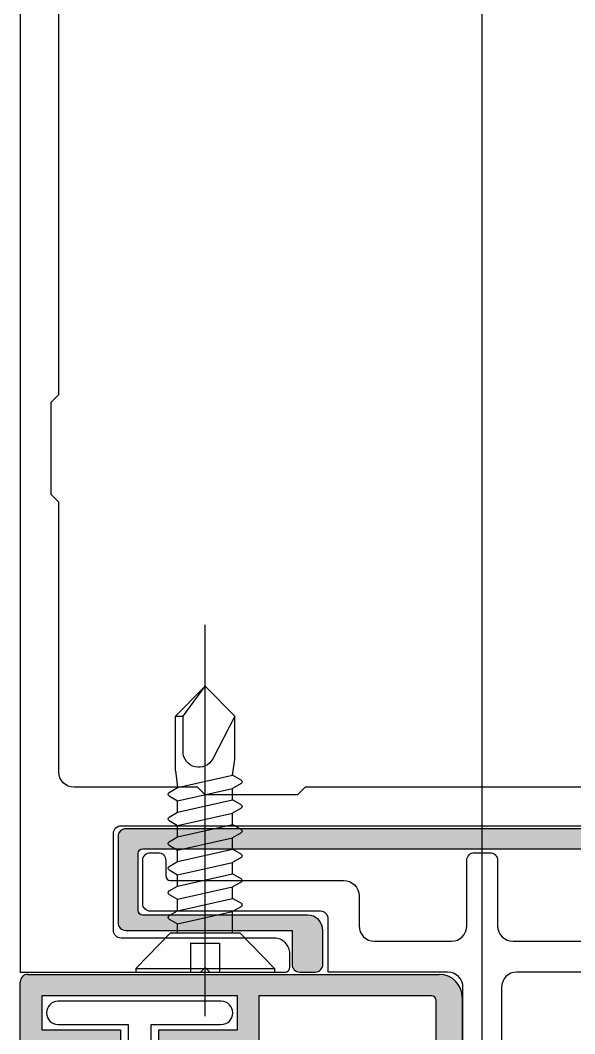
# Model space of a CAD drawing. Extents: x 93 to 3288, y 42 to 1146.
# Drawn here: x 795.1 to 831.1, y 546.7 to 612.5 of the extents above; entities that cross this region are included whole.
import ezdxf

# ---------------------------------------------------------------- set-up
doc = ezdxf.new("R2010")
doc.units = 0
doc.header["$LTSCALE"] = 200
doc.header["$MEASUREMENT"] = 0
for name, pattern in [('CEN-GAUN', [32.2, 30, -1, 0.2, -1]), ('CENTERX2', [4, 2.5, -0.5, 0.5, -0.5]), ('DASHED', [0.30000000000000004, 0.17, -0.13])]:
    doc.linetypes.add(name, pattern=pattern)
doc.layers.get('0').update_dxf_attribs({"linetype": 'CONTINUOUS'})
for name, color, linetype in [('A-DIES', 3, 'CONTINUOUS'), ('CEN', 1, 'CEN-GAUN'), ('hatch', 252, 'CONTINUOUS'), ('PA', 6, 'CONTINUOUS')]:
    doc.layers.add(name, color=color, linetype=linetype)

# ---------------------------------------------------------------- blocks, each defined once
blk = doc.blocks.new('JA-D-420')
at = {"layer": 'A-DIES'}
for points in [[(-44.1000000006843, -22.60000000007494), (-14.10000000226864, -22.60000000050741, -0.4142135623945388), (-13.6000000022832, -23.10000000053287), (-13.60000000258697, -26.80000000020664), (0, -26.80000000029349), (3.637978807091713e-12, -8.500000000247383), (1.999999997598934, -8.500000000246928), (1.999999997595296, -13.04999999908568, 0.9999999999999999), (3.500000000010914, -13.04999999908568), (3.500000000010914, -2.45000000148093, 0.9999999999999999), (1.999999997595296, -2.450000001481385), (1.999999997598934, -7.000000000246928), (3.637978807091713e-12, -7.000000000246928), (0, 0), (-44.59999999620959, 6.480149750132114e-10), (-44.60000000067703, -22.09999999997353, 0.4142135624282033)], [(-43.09999999998399, -1.800000000001091, -0.4142135623744826), (-42.7999999999829, -1.500000000000909), (-2, -1.500000000174168, -0.4142135623689328), (-1.5, -2.000000000174168), (-1.5, -24.80000000030668, -0.4142135623689328), (-1.999999999998181, -25.30000000031214), (-11.60000000000218, -25.30000000027167, -0.4142135623690992), (-12.10000000000218, -24.80000000027167), (-12.10000000000218, -21.60000000053697, 0.4142135623729618), (-12.59999999999854, -21.10000000054015), (-42.79999999999018, -21.10000000004675, -0.4142135623678228), (-43.09999999998399, -20.80000000004702)]]:
    blk.add_lwpolyline(points, format="xyb", close=True, dxfattribs=at)
blk = doc.blocks.new('JA-DM-21(JA-D-420)')
blk.add_blockref('JA-D-420', (9526.225311569133, 2493.032447396678))
blk = doc.blocks.new('JA-DM-34(JA-D-326)')
at = {"layer": 'A-DIES'}
for points in [[(5109.50250672399, 2471.392294053369), (5109.502506723992, 2571.392294053369), (5097.802506724035, 2571.392294053369), (5097.50250672393, 2571.092294053439), (5097.202506723887, 2571.392294053366), (5092.302506723945, 2571.392294053363, 0.4142135623870973), (5092.002506723945, 2571.092294053348), (5092.002506723989, 2570.192294053358, 0.4142135623737277), (5093.002506723992, 2569.192294053358), (5102.952506726085, 2569.192294053354, -0.414213562373095), (5103.452506726085, 2568.692294053354), (5103.452506726085, 2562.392294058433, -0.4142135623731616), (5102.952506726085, 2561.892294058433), (5056.052506721896, 2561.89229405843, -0.4142135623751595)], [(5052.002506723989, 2498.892294053377), (5052.002506723989, 2533.892294053388), (5051.502506724007, 2534.392294053369), (5051.502506724007, 2540.392294053369), (5052.002506723989, 2540.892294053348), (5052.002506723989, 2558.39229405843, -0.414213562373095), (5053.002506723989, 2559.39229405843), (5061.002506726521, 2559.392294058433), (5061.502506723989, 2559.892294055898), (5067.50250672399, 2559.892294055898), (5068.002506721455, 2559.392294058433), (5091.002506726524, 2559.392294058433), (5091.502506723989, 2559.892294055898), (5097.502506723989, 2559.892294055898), (5098.002506721453, 2559.392294058433), (5106.002506723989, 2559.392294058433, -0.4142135623731283), (5107.002506723989, 2558.392294058433), (5107.002506723989, 2540.892294053348), (5107.50250672397, 2540.392294053369), (5107.50250672397, 2534.392294053369), (5107.002506723989, 2533.892294053388), (5107.002506723989, 2498.892294053377)]]:
    blk.add_lwpolyline(points, format="xyb", dxfattribs=at)
blk = doc.blocks.new('JA-DM-19(JA-D-57)')
at = {"layer": 'A-DIES'}
blk.add_lwpolyline([(5.950000000013461, -0.999999999998181, -0.414213562373095), (4.950000000013461, -1.999999999998181), (2.999999999998181, -1.999999999998181, 0.414213562373095), (1.999999999998181, -2.999999999998181), (2, -7.999999999994543, 0.414213562373095), (3, -8.999999999994543), (7.249999994937752, -8.999999999996362, -0.414213562373095), (7.749999994937752, -9.499999999996362), (7.749999994937752, -10.49999999999454, -0.414213562373095), (7.249999994937752, -10.99999999999454), (3, -10.99999999999636, 0.414213562373095), (2, -11.99999999999636), (2, -16.99999999999454, 0.414213562373095), (3, -17.99999999999454), (4.950000000013461, -17.99999999999454, -0.414213562373095), (5.950000000013461, -18.99999999999454), (5.95000000001528, -30.25000000209548, 0.414213562373049), (6.250000000014552, -30.55000000209475), (7.249999994937752, -30.55000000209475, -0.414213562373095), (7.749999994937752, -31.05000000209475), (7.749999994937752, -31.55000000209293, -0.414213562373095), (7.249999994937752, -32.05000000209293), (4.45000000001528, -32.05000000209293, -0.414213562373095), (3.95000000001528, -31.55000000209293), (3.95000000001528, -20.49999999999272, 0.414213562373095), (3.45000000001528, -19.99999999999272), (0, -19.99999999999454), (-3.637978807091713e-12, -12.24999999999818, 0.414213562373095), (-1.000000000003638, -11.24999999999818), (-28.00000386005013, -11.24999999999636, -0.414213562373095), (-29.00000386005013, -10.24999999999636), (-29.00000386005013, -9.749999999998181, -0.414213562373095), (-28.00000386005013, -8.749999999998181), (-1.000000000001819, -8.749999999998181, 0.414213562373095), (-1.818989403545856e-12, -7.749999999998181), (0, 0), (3.45000000001528, 0, 0.414213562373095), (3.95000000001528, 0.5), (3.95000000001528, 11.55000000210021, -0.414213562373095), (4.45000000001528, 12.05000000210021), (7.249999994937752, 12.05000000210021, -0.414213562373095), (7.749999994937752, 11.55000000210021), (7.749999994937752, 11.05000000210202, -0.414213562373095), (7.249999994937752, 10.55000000210202), (6.250000000014552, 10.55000000210202, 0.414213562373049), (5.95000000001528, 10.25000000210275)], format="xyb", close=True, dxfattribs=at)
blk = doc.blocks.new('SC')
at = {"color": 9}
for p, q in [((16364.65723539724, -9698.823745298681), (16364.65723539724, -9689.82374529868)), ((16364.88223539724, -9689.82374529868), (16364.65723539724, -9689.82374529868)), ((16364.88223539724, -9698.823745298681), (16364.65723539724, -9698.823745298681))]:
    blk.add_line(p, q, dxfattribs=at)
at = {"color": 9, "linetype": 'Continuous'}
for p, q in [((16364.88223539724, -9698.823745298681), (16364.88223539724, -9689.82374529868)), ((16364.88223539724, -9689.82374529868), (16367.20723539724, -9692.073745298681)), ((16367.20723539724, -9696.573745298681), (16367.20723539724, -9692.073745298681)), ((16368.8937187245, -9691.988697203968), (16368.5790350603, -9692.533745298682)), ((16369.1187187245, -9691.988697203968), (16369.43340238871, -9692.533745298682)), ((16370.49371872451, -9691.988697203968), (16370.1790350603, -9692.533745298682)), ((16370.71871872451, -9691.988697203968), (16371.03340238871, -9692.533745298682)), ((16372.0937187245, -9691.988697203968), (16371.7790350603, -9692.533745298682)), ((16372.3187187245, -9691.988697203968), (16372.63340238871, -9692.533745298682)), ((16373.6937187245, -9691.988697203968), (16373.3790350603, -9692.533745298682)), ((16373.9187187245, -9691.988697203968), (16374.23340238871, -9692.533745298682)), ((16375.2937187245, -9691.988697203968), (16374.9790350603, -9692.533745298682)), ((16375.5187187245, -9691.988697203968), (16375.83340238871, -9692.533745298682)), ((16376.89371872451, -9691.988697203968), (16376.5790350603, -9692.533745298682)), ((16377.11871872451, -9691.988697203968), (16377.43340238871, -9692.533745298682)), ((16367.20723539724, -9692.533745298682), (16368.5790350603, -9692.533745298682)), ((16367.7790350603, -9696.11374529868), (16368.5790350603, -9692.533745298682)), ((16368.6334023887, -9696.11374529868), (16369.43340238871, -9692.533745298682)), ((16369.3790350603, -9696.11374529868), (16370.1790350603, -9692.533745298682)), ((16369.43340238871, -9692.533745298682), (16370.1790350603, -9692.533745298682)), ((16370.23340238871, -9696.11374529868), (16371.03340238871, -9692.533745298682)), ((16370.9790350603, -9696.11374529868), (16371.7790350603, -9692.533745298682)), ((16371.03340238871, -9692.533745298682), (16371.7790350603, -9692.533745298682)), ((16371.83340238871, -9696.11374529868), (16372.63340238871, -9692.533745298682)), ((16372.5790350603, -9696.11374529868), (16373.3790350603, -9692.533745298682)), ((16372.63340238871, -9692.533745298682), (16373.3790350603, -9692.533745298682)), ((16373.43340238871, -9696.11374529868), (16374.23340238871, -9692.533745298682)), ((16374.1790350603, -9696.11374529868), (16374.9790350603, -9692.533745298682)), ((16374.23340238871, -9692.533745298682), (16374.9790350603, -9692.533745298682)), ((16375.03340238871, -9696.11374529868), (16375.83340238871, -9692.533745298682)), ((16375.7790350603, -9696.11374529868), (16376.5790350603, -9692.533745298682)), ((16375.83340238871, -9692.533745298682), (16376.5790350603, -9692.533745298682)), ((16376.63340238871, -9696.11374529868), (16377.43340238871, -9692.533745298682)), ((16377.43340238871, -9692.533745298682), (16378.45475517625, -9692.396409925472)), ((16378.45475517625, -9692.396409925472), (16381.27990002403, -9692.396409925472)), ((16381.27512932898, -9692.388490050856), (16378.49659341595, -9693.826591632547)), ((16383.20723539724, -9694.323745298681), (16381.27990002403, -9692.396409925472)), ((16383.20723539724, -9694.323745298681), (16381.27990002403, -9696.251080671896)), ((16381.27990002403, -9695.751080671896), (16383.20723539724, -9694.323745298681)), ((16367.20723539724, -9696.11374529868), (16367.7790350603, -9696.11374529868)), ((16368.09371948774, -9696.658794715368), (16367.7790350603, -9696.11374529868)), ((16368.31871802264, -9696.658794609051), (16368.6334023887, -9696.11374529868)), ((16368.6334023887, -9696.11374529868), (16369.3790350603, -9696.11374529868)), ((16369.69371948774, -9696.658794715368), (16369.3790350603, -9696.11374529868)), ((16369.91871802265, -9696.658794609051), (16370.23340238871, -9696.11374529868)), ((16370.23340238871, -9696.11374529868), (16370.9790350603, -9696.11374529868)), ((16371.29371948774, -9696.658794715368), (16370.9790350603, -9696.11374529868)), ((16371.51871802265, -9696.658794609051), (16371.83340238871, -9696.11374529868)), ((16371.83340238871, -9696.11374529868), (16372.5790350603, -9696.11374529868)), ((16372.89371948774, -9696.658794715368), (16372.5790350603, -9696.11374529868)), ((16373.11871802265, -9696.658794609051), (16373.43340238871, -9696.11374529868)), ((16373.43340238871, -9696.11374529868), (16374.1790350603, -9696.11374529868)), ((16374.49371948774, -9696.658794715368), (16374.1790350603, -9696.11374529868)), ((16374.71871802264, -9696.658794609051), (16375.03340238871, -9696.11374529868)), ((16375.03340238871, -9696.11374529868), (16375.7790350603, -9696.11374529868)), ((16376.09371948775, -9696.658794715368), (16375.7790350603, -9696.11374529868)), ((16376.31871802264, -9696.658794609051), (16376.63340238871, -9696.11374529868)), ((16377.7187187245, -9696.251080671896), (16376.63340238871, -9696.11374529868)), ((16377.7187187245, -9696.251080671896), (16381.27990002403, -9696.251080671896)), ((16378.96511002079, -9695.751080671896), (16381.27990002403, -9695.751080671896)), ((16381.27990002403, -9696.251080671896), (16381.27990002403, -9695.751080671896)), ((16364.88223539724, -9698.823745298681), (16367.20723539724, -9696.573745298681))]:
    blk.add_line(p, q, dxfattribs=at)
at = {"color": 9, "linetype": 'DASHED'}
for p, q in [((16366.53223539724, -9693.386245298681), (16364.65723539724, -9693.386245298681)), ((16366.53223539724, -9695.26124529868), (16366.53223539724, -9693.386245298681)), ((16366.53223539724, -9695.26124529868), (16364.65723539724, -9695.26124529868))]:
    blk.add_line(p, q, dxfattribs=at)
at = {"color": 9, "linetype": 'Continuous'}
for centre, radius, start, end in [((16369.0062187245, -9692.053649109252), 0.1299038105676475, 29.99999999995822, 150.0000000000418), ((16370.6062187245, -9692.053649109252), 0.1299038105676475, 29.99999999995822, 150.0000000000418), ((16372.2062187245, -9692.053649109252), 0.1299038105676475, 29.99999999995822, 150.0000000000418), ((16373.8062187245, -9692.053649109252), 0.1299038105676475, 29.99999999995822, 150.0000000000418), ((16375.40621872451, -9692.053649109252), 0.1299038105676475, 29.99999999995822, 150.0000000000418), ((16377.0062187245, -9692.053649109252), 0.1299038105676475, 29.99999999995822, 150.0000000000418), ((16378.96511002079, -9694.731805999148), 1.01927467274725, 117.3649681106063, 270), ((16368.20621872451, -9696.593841488117), 0.1299038105676404, 209.9999999999582, 330.000000000042), ((16369.8062187245, -9696.593841488117), 0.1299038105676404, 209.9999999999582, 330.000000000042), ((16371.4062187245, -9696.593841488117), 0.1299038105676404, 209.9999999999582, 330.000000000042), ((16373.0062187245, -9696.593841488117), 0.1299038105676404, 209.9999999999582, 330.000000000042), ((16374.60621872451, -9696.593841488117), 0.1299038105676404, 209.9999999999582, 330.000000000042), ((16376.2062187245, -9696.593841488117), 0.1299038105676404, 209.9999999999582, 330.000000000042)]:
    blk.add_arc(centre, radius, start, end, dxfattribs=at)
at = {"layer": 'CEN'}
blk.add_line((16361.78699202464, -9694.323745298681), (16387.20723539725, -9694.323745298681), dxfattribs=at)
blk = doc.blocks.new('DSP-3265')
at = {"layer": 'hatch'}
h = blk.add_hatch(color=252, dxfattribs=at)
edge = h.paths.add_edge_path()
edge.add_line((-24.69999999998981, 0), (-24.69999999998981, -2.200000000000728))
edge.add_arc((-24.19999999998981, -2.200000000000728), 0.5, 180, 270)
edge.add_line((-24.19999999998981, -2.700000000000728), (-23.19999999998981, -2.700000000000728))
edge.add_arc((-23.19999999998981, -2.200000000000728), 0.5, 270, 360)
edge.add_line((-22.69999999998981, -2.200000000000728), (-22.69999999998981, 0))
edge.add_arc((-23.69999999998981, 5.551115123125783e-17), 1, 0, 90)
edge.add_line((-23.69999999998981, 1), (-34.39999999999418, 1))
edge.add_arc((-34.399999999996, 1.300000000001091), 0.3000000000010914, 180.0000000003474, 270.00000000034737, ccw=False)
edge.add_line((-34.69999999999709, 1.299999999999272), (-34.69999999999709, 5))
edge.add_arc((-34.399999999996, 4.999999999998181), 0.3000000000010914, 89.99999999965257, 179.9999999996526, ccw=False)
edge.add_line((-34.39999999999418, 5.299999999999272), (9.700000000004366, 5.299999999999272))
edge.add_arc((9.700000000002547, 5.000000000001819), 0.2999999999974534, -3.474269760772586e-10, 89.99999999965257, ccw=False)
edge.add_line((10, 5), (10, 1.299999999999272))
edge.add_arc((9.700000000002547, 1.299999999997453), 0.2999999999974534, -89.99999999965269, 3.474269760772586e-10, ccw=False)
edge.add_line((9.700000000004366, 1), (-1, 1))
edge.add_arc((-1, 5.551115123125783e-17), 1, 90, 180)
edge.add_line((-2, 0), (-2, -2.200000000000728))
edge.add_arc((-1.5, -2.200000000000728), 0.5, 180, 270)
edge.add_line((-1.5, -2.700000000000728), (-0.5, -2.700000000000728))
edge.add_arc((-0.5, -2.200000000000728), 0.5, 270, 360)
edge.add_line((0, -2.200000000000728), (0, 0))
edge.add_line((0, 0), (10.80000000000291, 0))
edge.add_arc((10.80000000000291, 0.5), 0.5, 270, 360)
edge.add_line((11.30000000000291, 0.5), (11.30000000000291, 6.099999999998545))
edge.add_arc((10.80000000000293, 6.099999999998564), 0.4999999999999805, 359.9999999999978, 450.0000000000022)
edge.add_line((10.80000000000291, 6.599999999998545), (-35.49999999999272, 6.599999999998545))
edge.add_arc((-35.4999999999927, 6.099999999998523), 0.5000000000000213, 90.00000000000244, 179.9999999999976)
edge.add_line((-35.99999999999272, 6.099999999998545), (-35.99999999999272, 0.5))
edge.add_arc((-35.49999999999272, 0.5), 0.5, 180, 270)
edge.add_line((-35.49999999999272, 0), (-24.69999999998981, 0))
at = {"layer": 'PA'}
blk.add_lwpolyline([(-24.69999999998981, 0), (-24.69999999998981, -2.200000000000728, 0.414213562373095), (-24.19999999998981, -2.700000000000728), (-23.19999999998981, -2.700000000000728, 0.4142135623730951), (-22.69999999998981, -2.200000000000728), (-22.69999999998981, 0, 0.4142135623730951), (-23.69999999998981, 1), (-34.39999999999418, 1, -0.4142135623730949), (-34.69999999999709, 1.299999999999272), (-34.69999999999709, 5, -0.4142135623730951), (-34.39999999999418, 5.299999999999272), (9.700000000004366, 5.299999999999272, -0.4142135623730951), (10, 5), (10, 1.299999999999272, -0.4142135623730951), (9.700000000004366, 1), (-1, 1, 0.4142135623730951), (-2, 0), (-2, -2.200000000000728, 0.4142135623730951), (-1.5, -2.700000000000728), (-0.5, -2.700000000000728, 0.4142135623730951), (0, -2.200000000000728), (0, 0), (10.80000000000291, 0, 0.4142135623730951), (11.30000000000291, 0.5), (11.30000000000291, 6.099999999998545, 0.4142135623731179), (10.80000000000291, 6.599999999998545), (-35.49999999999272, 6.599999999998545, 0.4142135623730701), (-35.99999999999272, 6.099999999998545), (-35.99999999999272, 0.5, 0.414213562373095), (-35.49999999999272, 0)], format="xyb", close=True, dxfattribs=at)
blk = doc.blocks.new('DSP-3267')
h = blk.add_hatch(color=252)
h.dxf.hatch_style = 1
h.paths.add_polyline_path([(3.599999999942156, 5.100000000000364), (3.599999999942156, -7.600000000000366), (1.399999999999636, -7.600000000000366), (1.399999999999636, -2.5), (0, -2.5), (-1.56319401867222e-13, -8.5, 0.4142135623730951), (0.5, -9.000000000000156), (3.599999999942156, -9), (3.599999999941701, -20.19999999999891, -0.4142135623730951), (3.299999999941065, -20.49999999999955), (-13.40000000005786, -20.49999999999989, 0.4142135623730866), (-13.90000000005796, -21), (-13.900000000058, -21.69999999999899, 0.414213562373016), (-13.4000000000579, -22.19999999999906), (3.499999999941645, -22.19999999999902, 0.414213562373124), (4.999999999941906, -20.69999999999891), (4.999999999941949, 6.000000000000002, 0.4142135623730939), (4.499999999941792, 6.500000000000156), (0.4999999999999805, 6.500000000000114, 0.4142135623730837), (-1.13686837721616e-13, 6), (0, 0), (1.399999999999636, 0), (1.399999999999636, 5.100000000000364)])
at = {"layer": 'PA', "ltscale": 0.8}
for p, q in [((0, 0), (0, 6)), ((0.5, 6.5), (4.499999999941792, 6.5)), ((4.999999999941792, 6), (4.999999999941792, -20.69999999999891)), ((1.399999999999636, 5.100000000000364), (1.399999999999636, 0)), ((3.599999999942156, 5.100000000000364), (1.399999999999636, 5.100000000000364)), ((3.599999999942156, -7.600000000000364), (3.599999999942156, 5.100000000000364)), ((1.399999999999636, 0), (0, 0)), ((0, -2.5), (1.399999999999636, -2.5)), ((0, -8.5), (0, -2.5)), ((1.399999999999636, -2.5), (1.399999999999636, -7.600000000000364)), ((1.399999999999636, -7.600000000000364), (3.599999999942156, -7.600000000000364)), ((3.599999999942156, -9), (0.5, -9)), ((3.599999999942156, -20.19999999999891), (3.599999999942156, -9)), ((-13.90000000005784, -21.69999999999891), (-13.90000000005784, -21)), ((-13.40000000005784, -20.5), (3.299999999941065, -20.5)), ((3.499999999941792, -22.20000000000073), (-13.40000000005784, -22.19999999999891))]:
    blk.add_line(p, q, dxfattribs=at)
for centre, radius, start, end in [((0.5, 6), 0.5000000000001137, 90, 180), ((4.499999999941792, 6), 0.5000000000001563, 2.605510395054913e-11, 90), ((0.5, -8.5), 0.5000000000001563, 180.0000000000261, 270), ((3.299999999941065, -20.19999999999891), 0.3000000000006366, 270, 0), ((-13.40000000005784, -21), 0.5000000000001137, 90, 180), ((3.499999999941792, -20.69999999999891), 1.500000000000114, 270, 0), ((-13.40000000005784, -21.69999999999891), 0.5000000000001563, 180.0000000000261, 270)]:
    blk.add_arc(centre, radius, start, end, dxfattribs=at)

msp = doc.modelspace()

# ---------------------------------------------------------------- linework, layer by layer
at = {"layer": 'CEN', "color": 1, "linetype": 'CENTERX2', "ltscale": 10}
msp.add_line((825.1351984397147, 479.6719986473108, -1.58623138670637e-09), (825.1351984397147, 670.6719986473108, -1.58623138670637e-09), dxfattribs=at)

# ---------------------------------------------------------------- block references
for name, p, rotation in [('JA-DM-34(JA-D-326)', (5904.637705160863, 3122.064292700419, -1.58623138670637e-09), 180), ('JA-DM-34(JA-D-326)', (5904.637705160863, 3122.064292700419, -1.58623138670637e-09), 180), ('JA-DM-19(JA-D-57)', (815.1351984378521, 550.6719986468815, -1.58623138670637e-09), 90), ('DSP-3267', (801.6351984378011, 545.5219986448283, -1.58623138670637e-09), 90.00000000000001), ('JA-DM-21(JA-D-420)', (3288.167645834193, -8980.953312924372, -1.58623138670637e-09), 89.99999999999999)]:
    msp.add_blockref(name, p, dxfattribs=dict(rotation=rotation))
at = {"xscale": -1, "rotation": 270}
msp.add_blockref('SC', (10501.45894373699, -15813.98523675064, -1.58623138670637e-09), dxfattribs=at)
msp.add_blockref('DSP-3265', (837.4851984368665, 553.3719986419892, -1.58623138670637e-09))

doc.saveas('drawing.dxf')
